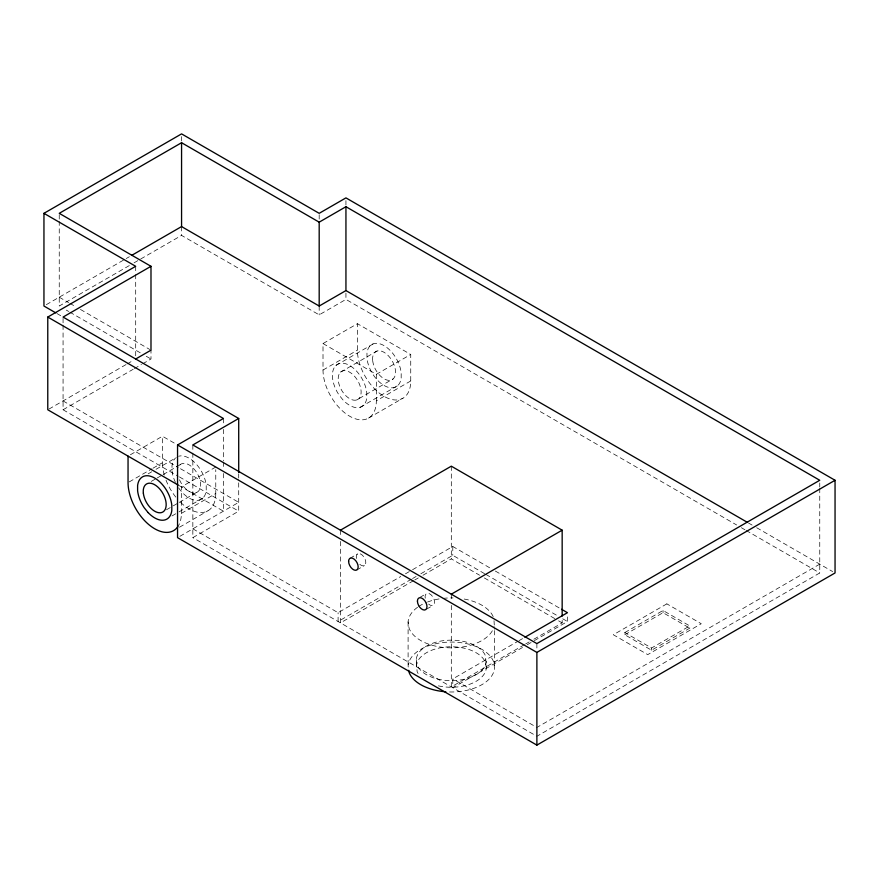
<?xml version="1.0" encoding="UTF-8"?>
<svg xmlns="http://www.w3.org/2000/svg" width="879" height="879" viewBox="0 0 879 879"><rect width="100%" height="100%" fill="white"/><g stroke="black" fill="none" stroke-linecap="round" stroke-linejoin="round"><path stroke-width="0.66" stroke-dasharray="4.39 3.3" d="M46.323 304.661L129.367 256.723M129.312 265.579L59.245 306.035L59.245 221.453M134.058 262.832L181.568 235.407L319.187 314.858L345.941 299.409L736.635 524.972M48.96 409.076L126.191 364.488M127.224 363.895L133.322 360.368M63.068 325.186L63.068 409.768L133.168 369.29M134.355 368.609L141.475 364.488M142.673 363.807L150.99 359.006L150.99 350.172M130.422 454.74L162.45 436.248L175.492 443.774M410.735 380.959L376.333 400.824A37.709 21.766 60 0 1 349.666 416.217A37.709 21.766 60 0 1 323.011 370.037L323.011 343.557L357.412 323.692L410.735 354.479L410.735 380.959A37.709 21.766 60 0 1 384.068 396.352A37.709 21.766 60 0 1 357.412 350.172L357.412 323.692M129.235 481.912L151.781 468.892M152.968 468.21L162.45 462.728L162.45 436.248M323.011 370.037L357.412 350.172M148.144 473.847L151.704 471.792M156.066 469.265L176.239 457.629M335.976 365.4L373.564 343.7M151.287 481.395L156.286 478.506M157.22 477.967L162.219 475.089M163.153 474.55L182.129 463.585M340.569 372.114L377.091 351.029M215.773 467.035L181.371 486.9L181.371 513.38A37.709 21.766 60 0 1 177.8 526.708M323.011 343.557L376.333 374.333L410.735 354.479M166.439 509.787L172.372 506.359M173.295 505.821L178.305 502.931M179.228 502.392L198.214 491.438M356.643 399.967A16.218 9.361 60 0 0 354.05 375.729A16.218 9.361 60 0 0 338.294 380.596A16.218 9.361 60 0 0 356.643 399.967L393.166 378.882M171.954 515.962L178.261 512.325M179.074 511.853L202.796 498.151M360.17 407.296L397.758 385.595M181.371 513.38L215.773 493.515L215.773 469.683M179.492 527.213L207.971 510.776M368.521 418.085L402.923 398.22M179.898 536.3L238.714 502.348L179.371 468.078M192.842 453.081L192.842 537.651L238.714 511.171L238.714 479.352M350.018 558.286L357.654 553.869M356.775 569.988L364.411 565.582M192.842 528.828L338.096 612.696L400.758 576.514M405.494 573.789L411.405 570.372M412.581 569.691L452.784 546.485L490.614 568.328M411.405 579.206L338.096 621.519L338.096 612.696M412.581 578.525L416.13 576.47M420.865 573.745L452.784 555.308L484.703 573.745M413.569 580.667L340.448 622.881L340.448 538.366M414.745 579.986L418.283 577.942M423.008 575.218L451.312 558.879L479.615 575.218M419.909 597.379L426.469 593.6M426.667 609.092L433.226 605.301M522.533 647.46L452.784 687.73L452.784 678.907L517.808 641.362M518.984 640.681L522.533 638.637M524.422 644.67L451.312 686.884L451.312 605.093M525.609 643.988L529.147 641.945M533.861 639.22L562.164 622.881L562.164 618.794M527.268 644.725L533.179 641.318M534.355 640.637L567.46 621.519L567.46 613.96M624.804 632.561L663.03 610.487L689.784 625.936L689.784 628.144L651.559 650.218L624.804 634.759L624.804 632.561L651.559 648.01L689.784 625.936M624.804 634.759L663.03 612.696L689.784 628.144M819.755 564.142L536.882 727.46L452.784 678.907M819.755 488.383L819.755 572.965L536.882 736.283L192.842 537.651M748.392 522.939L752.072 525.06M756.698 527.73L832.677 571.603M741.382 527.719L744.942 529.773M746.128 530.466L819.755 572.965M59.245 297.201L68.65 302.64M69.826 303.321L75.704 306.716M80.418 309.43L149.804 349.49M66.299 310.111L68.65 311.463M69.826 312.144L141.574 353.567M146.277 356.281L150.99 359.006M56.893 313.506L61.596 316.22M495.338 571.053L560.373 608.598M485.889 574.426L558 616.058M562.736 618.794L567.46 621.519M484.329 577.942L557.451 620.156M558.626 620.838L562.164 622.881M63.068 400.934L178.184 467.397M63.068 409.768L178.184 476.231M179.371 476.912L238.714 511.171M178.997 485.527L223.42 511.171L223.42 470.276M494.02 620.684L494.525 629.232M449.565 691.971A43.247 24.975 0 0 0 494.525 668.029L493.504 661.535A43.247 24.975 0 0 0 447.389 642.153A43.247 24.975 0 0 0 408.098 666.018L408.252 667.018M438.412 685.851A35.072 20.25 0 0 0 486.351 667.831L485.516 655.954A35.072 20.25 0 0 0 448.136 640.231A35.072 20.25 0 0 0 416.261 659.58L417.096 671.468A35.072 20.25 0 0 0 418.085 673.501M486.351 667.831L485.516 662.568A35.072 20.25 0 0 0 448.136 646.856A35.072 20.25 0 0 0 416.261 666.205M416.261 659.58L417.096 664.843A35.072 20.25 0 0 0 454.487 680.566A35.072 20.25 0 0 0 486.351 661.217M417.569 607.257A43.247 24.975 0 0 0 408.098 621.871L409.12 628.364A43.247 24.975 0 0 0 452.971 647.834A43.247 24.975 0 0 0 494.108 626.485M819.755 482.978L819.755 487.032M663.03 610.487L663.03 612.696M651.559 648.01L651.559 650.218M536.882 643.593L536.882 648.999M494.525 630.573L494.525 668.029M452.784 546.485L452.784 555.308M451.312 466.178L451.312 558.879M451.312 594.182L451.312 599.643M408.098 621.871L408.098 666.018M376.333 374.333L376.333 400.824M345.941 200.61L345.941 206.071M345.941 293.103L345.941 299.409M340.448 530.18L340.448 537.003M319.187 214.696L319.187 220.157M319.187 306.035L319.187 314.858M238.714 473.935L238.714 478M223.42 418.481L223.42 423.931M223.42 429.381L223.42 460.739M223.42 462.101L223.42 468.914M192.842 444.961L192.842 451.729M181.568 136.608L181.568 142.068M181.568 226.584L181.568 235.407M135.696 266.304L135.696 273.116M135.696 274.49L135.696 356.27M63.068 318.418L63.068 323.835M59.245 214.696L59.245 220.102M356.424 558.484A6.757 3.901 60 0 1 360.621 553.99A6.757 3.901 60 0 1 365.796 562.956A6.757 3.901 60 0 1 359.797 564.34M425.227 598.214A6.757 3.901 60 0 1 429.424 593.71A6.757 3.901 60 0 1 434.611 602.675A6.757 3.901 60 0 1 428.611 604.071M418.613 606.532A43.247 24.975 0 0 1 426.381 602.478M427.557 602.016A43.247 24.975 0 0 1 439.082 598.929M443.027 598.368A43.247 24.975 0 0 1 453.048 597.929M464.178 599.038A43.247 24.975 0 0 1 493.504 617.388M180.019 464.804A16.218 9.361 60 0 1 197.226 473.44A16.218 9.361 60 0 1 196.094 492.658A16.218 9.361 60 0 1 179.184 479.011M215.773 493.515A37.709 21.766 60 0 1 179.371 501.162M175.789 497.085A37.709 21.766 60 0 1 166.021 480.187M164.296 475.034A37.709 21.766 60 0 1 162.45 462.728M178.613 487.867A24.392 14.086 60 0 0 206.213 490.603L206.213 485.395A24.392 14.086 60 0 0 178.613 456.256M175.426 482.351A24.392 14.086 60 0 1 172.009 470.847L172.009 465.65A24.392 14.086 60 0 1 175.426 458.091M666.853 603.862L613.333 634.759L647.735 654.624L701.255 623.727L666.853 603.862M343.063 400.022L339.162 395.165A24.392 14.086 60 0 1 332.559 378.157L332.559 372.96A24.392 14.086 60 0 1 349.666 365.51A24.392 14.086 60 0 1 366.774 392.704L366.774 397.901A24.392 14.086 60 0 1 343.063 400.022M401.176 378.036L401.176 372.839A24.392 14.086 60 0 0 384.068 345.645A24.392 14.086 60 0 0 366.972 353.094L366.972 358.291A24.392 14.086 60 0 0 384.068 385.485A24.392 14.086 60 0 0 401.176 378.036M372.696 360.731A16.218 9.361 60 0 0 391.056 380.102A16.218 9.361 60 0 0 388.463 355.863A16.218 9.361 60 0 0 372.696 360.731"/><path stroke-width="1.32" d="M55.707 312.825L43.95 306.035L43.95 213.333L181.568 133.883L319.187 213.333L345.941 197.885L835.05 480.275L835.05 572.965L536.882 745.117L177.547 537.651L177.547 444.961L223.42 418.481L47.774 317.066L47.774 409.768L178.316 485.131M238.714 472.583L238.714 418.481L192.842 444.961L536.882 643.593L819.755 480.275L345.941 206.719L319.187 222.167L181.568 142.717L59.245 213.333L150.99 266.304L150.99 350.172L135.542 359.093M131.685 255.382L181.568 226.584L319.187 306.035L345.941 290.586L747.326 522.313M47.774 317.066L135.696 266.304L43.95 213.333M150.99 266.304L63.068 317.066L238.714 418.481M340.448 530.18L451.312 466.178L562.164 530.18L562.164 616.058M451.312 594.182L562.164 530.18M524.895 637.264L567.46 612.696L561.549 609.279M177.547 444.961L536.882 652.416L835.05 480.275M408.768 670.314L409.12 672.501A43.247 24.975 0 0 0 445.818 691.784M536.882 652.416L536.882 745.117M345.941 206.719L345.941 290.586M319.187 222.167L319.187 306.035M181.568 142.717L181.568 226.584M128.048 456.113L128.048 482.593A37.709 21.766 60 0 0 147.815 523.741A37.709 21.766 60 0 0 177.8 526.708M148.112 512.578L144.211 507.732A24.392 14.086 60 0 1 137.607 490.713L137.607 485.516A24.392 14.086 60 0 1 154.715 478.066A24.392 14.086 60 0 1 171.812 505.26L171.812 510.457A24.392 14.086 60 0 1 148.112 512.578M348.611 561.384A6.757 3.901 60 0 0 355.775 570.295A6.757 3.901 60 0 0 355.775 560.736A6.757 3.901 60 0 0 348.611 561.384M417.426 601.104A6.757 3.901 60 0 0 424.59 610.026A6.757 3.901 60 0 0 424.59 600.467A6.757 3.901 60 0 0 417.426 601.104M143.343 493.152A16.218 9.361 60 0 0 161.692 512.523A16.218 9.361 60 0 0 159.099 488.284A16.218 9.361 60 0 0 143.343 493.152"/></g></svg>
